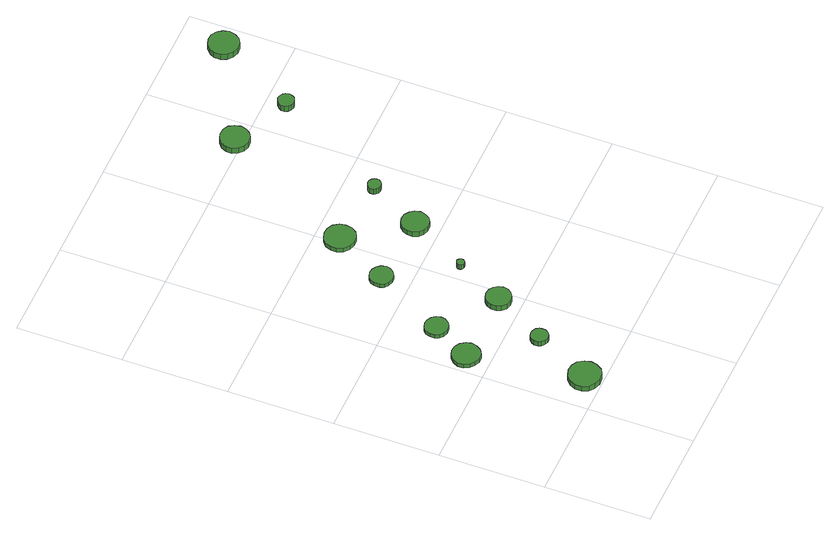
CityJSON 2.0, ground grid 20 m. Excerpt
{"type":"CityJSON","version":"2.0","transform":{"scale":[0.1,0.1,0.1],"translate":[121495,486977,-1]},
"CityObjects":{
"tree1":{"type":"SolitaryVegetationObject","attributes":{"function":"something"},"geometry":[{"type":"MultiSurface","lod":"1","boundaries":[[[0,1,2,3,4,5,6,7,8,9,10,11,12,13,14]],[[15,16,17,18,19,20,21,22,23,24,25,26,27,28,29]],[[0,29,28,1]],[[1,28,27,2]],[[2,27,26,3]],[[3,26,25,4]],[[4,25,24,5]],[[5,24,23,6]],[[6,23,22,7]],[[7,22,21,8]],[[8,21,20,9]],[[9,20,19,10]],[[10,19,18,11]],[[11,18,17,12]],[[12,17,16,13]],[[13,16,15,14]],[[14,15,29,0]]]}]},
"tree2":{"type":"SolitaryVegetationObject","attributes":{"function":"something"},"geometry":[{"type":"MultiSurface","lod":"1","boundaries":[[[30,31,32,33,34,35,36,37,38,39,40,41,42,43,44]],[[45,46,47,48,49,50,51,52,53,54,55,56,57,58,59]],[[30,59,58,31]],[[31,58,57,32]],[[32,57,56,33]],[[33,56,55,34]],[[34,55,54,35]],[[35,54,53,36]],[[36,53,52,37]],[[37,52,51,38]],[[38,51,50,39]],[[39,50,49,40]],[[40,49,48,41]],[[41,48,47,42]],[[42,47,46,43]],[[43,46,45,44]],[[44,45,59,30]]]}]},
"tree3":{"type":"SolitaryVegetationObject","attributes":{"function":"something"},"geometry":[{"type":"MultiSurface","lod":"1","boundaries":[[[60,61,62,63,64,65,66,67,68,69,70,71,72,73,74]],[[75,76,77,78,79,80,81,82,83,84,85,86,87,88,89]],[[60,89,88,61]],[[61,88,87,62]],[[62,87,86,63]],[[63,86,85,64]],[[64,85,84,65]],[[65,84,83,66]],[[66,83,82,67]],[[67,82,81,68]],[[68,81,80,69]],[[69,80,79,70]],[[70,79,78,71]],[[71,78,77,72]],[[72,77,76,73]],[[73,76,75,74]],[[74,75,89,60]]]}]},
"tree4":{"type":"SolitaryVegetationObject","attributes":{"function":"something"},"geometry":[{"type":"MultiSurface","lod":"1","boundaries":[[[90,91,92,93,94,95,96,97,98,99,100,101,102,103,104]],[[105,106,107,108,109,110,111,112,113,114,115,116,117,118,119]],[[90,119,118,91]],[[91,118,117,92]],[[92,117,116,93]],[[93,116,115,94]],[[94,115,114,95]],[[95,114,113,96]],[[96,113,112,97]],[[97,112,111,98]],[[98,111,110,99]],[[99,110,109,100]],[[100,109,108,101]],[[101,108,107,102]],[[102,107,106,103]],[[103,106,105,104]],[[104,105,119,90]]]}]},
"tree5":{"type":"SolitaryVegetationObject","attributes":{"function":"something"},"geometry":[{"type":"MultiSurface","lod":"1","boundaries":[[[120,121,122,123,124,125,126,127,128,129,130,131,132,133,134]],[[135,136,137,138,139,140,141,142,143,144,145,146,147,148,149]],[[120,149,148,121]],[[121,148,147,122]],[[122,147,146,123]],[[123,146,145,124]],[[124,145,144,125]],[[125,144,143,126]],[[126,143,142,127]],[[127,142,141,128]],[[128,141,140,129]],[[129,140,139,130]],[[130,139,138,131]],[[131,138,137,132]],[[132,137,136,133]],[[133,136,135,134]],[[134,135,149,120]]]}]},
"tree6":{"type":"SolitaryVegetationObject","attributes":{"function":"something"},"geometry":[{"type":"MultiSurface","lod":"1","boundaries":[[[150,151,152,153,154,155,156,157,158,159,160,161,162,163,164]],[[165,166,167,168,169,170,171,172,173,174,175,176,177,178,179]],[[150,179,178,151]],[[151,178,177,152]],[[152,177,176,153]],[[153,176,175,154]],[[154,175,174,155]],[[155,174,173,156]],[[156,173,172,157]],[[157,172,171,158]],[[158,171,170,159]],[[159,170,169,160]],[[160,169,168,161]],[[161,168,167,162]],[[162,167,166,163]],[[163,166,165,164]],[[164,165,179,150]]]}]},
"tree7":{"type":"SolitaryVegetationObject","attributes":{"function":"something"},"geometry":[{"type":"MultiSurface","lod":"1","boundaries":[[[180,181,182,183,184,185,186,187,188,189,190,191,192,193,194]],[[195,196,197,198,199,200,201,202,203,204,205,206,207,208,209]],[[180,209,208,181]],[[181,208,207,182]],[[182,207,206,183]],[[183,206,205,184]],[[184,205,204,185]],[[185,204,203,186]],[[186,203,202,187]],[[187,202,201,188]],[[188,201,200,189]],[[189,200,199,190]],[[190,199,198,191]],[[191,198,197,192]],[[192,197,196,193]],[[193,196,195,194]],[[194,195,209,180]]]}]},
"tree8":{"type":"SolitaryVegetationObject","attributes":{"function":"something"},"geometry":[{"type":"MultiSurface","lod":"1","boundaries":[[[210,211,212,213,214,215,216,217,218,219,220,221,222,223,224]],[[225,226,227,228,229,230,231,232,233,234,235,236,237,238,239]],[[210,239,238,211]],[[211,238,237,212]],[[212,237,236,213]],[[213,236,235,214]],[[214,235,234,215]],[[215,234,233,216]],[[216,233,232,217]],[[217,232,231,218]],[[218,231,230,219]],[[219,230,229,220]],[[220,229,228,221]],[[221,228,227,222]],[[222,227,226,223]],[[223,226,225,224]],[[224,225,239,210]]]}]},
"tree9":{"type":"SolitaryVegetationObject","attributes":{"function":"something"},"geometry":[{"type":"MultiSurface","lod":"1","boundaries":[[[240,241,242,243,244,245,246,247,248,249,250,251,252,253,254]],[[255,256,257,258,259,260,261,262,263,264,265,266,267,268,269]],[[240,269,268,241]],[[241,268,267,242]],[[242,267,266,243]],[[243,266,265,244]],[[244,265,264,245]],[[245,264,263,246]],[[246,263,262,247]],[[247,262,261,248]],[[248,261,260,249]],[[249,260,259,250]],[[250,259,258,251]],[[251,258,257,252]],[[252,257,256,253]],[[253,256,255,254]],[[254,255,269,240]]]}]},
"tree10":{"type":"SolitaryVegetationObject","attributes":{"function":"something"},"geometry":[{"type":"MultiSurface","lod":"1","boundaries":[[[270,271,272,273,274,275,276,277,278,279,280,281,282,283,284]],[[285,286,287,288,289,290,291,292,293,294,295,296,297,298,299]],[[270,299,298,271]],[[271,298,297,272]],[[272,297,296,273]],[[273,296,295,274]],[[274,295,294,275]],[[275,294,293,276]],[[276,293,292,277]],[[277,292,291,278]],[[278,291,290,279]],[[279,290,289,280]],[[280,289,288,281]],[[281,288,287,282]],[[282,287,286,283]],[[283,286,285,284]],[[284,285,299,270]]]}]},
"tree11":{"type":"SolitaryVegetationObject","attributes":{"function":"something"},"geometry":[{"type":"MultiSurface","lod":"1","boundaries":[[[300,301,302,303,304,305,306,307,308,309,310,311,312,313,314]],[[315,316,317,318,319,320,321,322,323,324,325,326,327,328,329]],[[300,329,328,301]],[[301,328,327,302]],[[302,327,326,303]],[[303,326,325,304]],[[304,325,324,305]],[[305,324,323,306]],[[306,323,322,307]],[[307,322,321,308]],[[308,321,320,309]],[[309,320,319,310]],[[310,319,318,311]],[[311,318,317,312]],[[312,317,316,313]],[[313,316,315,314]],[[314,315,329,300]]]}]},
"tree12":{"type":"SolitaryVegetationObject","attributes":{"function":"something"},"geometry":[{"type":"MultiSurface","lod":"1","boundaries":[[[330,331,332,333,334,335,336,337,338,339,340,341,342,343,344]],[[345,346,347,348,349,350,351,352,353,354,355,356,357,358,359]],[[330,359,358,331]],[[331,358,357,332]],[[332,357,356,333]],[[333,356,355,334]],[[334,355,354,335]],[[335,354,353,336]],[[336,353,352,337]],[[337,352,351,338]],[[338,351,350,339]],[[339,350,349,340]],[[340,349,348,341]],[[341,348,347,342]],[[342,347,346,343]],[[343,346,345,344]],[[344,345,359,330]]]}]},
"tree13":{"type":"SolitaryVegetationObject","attributes":{"function":"something"},"geometry":[{"type":"MultiSurface","lod":"1","boundaries":[[[360,361,362,363,364,365,366,367,368,369,370,371,372,373,374]],[[375,376,377,378,379,380,381,382,383,384,385,386,387,388,389]],[[360,389,388,361]],[[361,388,387,362]],[[362,387,386,363]],[[363,386,385,364]],[[364,385,384,365]],[[365,384,383,366]],[[366,383,382,367]],[[367,382,381,368]],[[368,381,380,369]],[[369,380,379,370]],[[370,379,378,371]],[[371,378,377,372]],[[372,377,376,373]],[[373,376,375,374]],[[374,375,389,360]]]}]}
},
"vertices":[
[98,34,18],[95,46,18],[88,57,18],[77,63,18],[64,64,18],[52,60,18],[42,52,18],[37,40,18],[37,28,18],[42,16,18],[52,8,18],[64,4,18],[77,5,18],[88,11,18],[95,22,18],[95,22,6],[88,11,6],[77,5,6],[64,4,6],[52,8,6],[42,16,6],[37,28,6],[37,40,6],[42,52,6],[52,60,6],[64,64,6],[77,63,6],[88,57,6],[95,46,6],[98,34,6],
[62,246,15],[59,256,15],[53,265,15],[43,271,15],[32,272,15],[22,269,15],[14,261,15],[9,251,15],[9,240,15],[14,230,15],[22,223,15],[32,219,15],[43,220,15],[53,226,15],[59,235,15],[59,235,6],[53,226,6],[43,220,6],[32,219,6],[22,223,6],[14,230,6],[9,240,6],[9,251,6],[14,261,6],[22,269,6],[32,272,6],[43,271,6],[53,265,6],[59,256,6],[62,246,6],
[139,143,17],[138,149,17],[134,155,17],[128,158,17],[121,159,17],[115,157,17],[110,152,17],[107,146,17],[107,139,17],[110,133,17],[115,129,17],[121,126,17],[128,127,17],[134,131,17],[138,136,17],[138,136,6],[134,131,6],[128,127,6],[121,126,6],[115,129,6],[110,133,6],[107,139,6],[107,146,6],[110,152,6],[115,157,6],[121,159,6],[128,158,6],[134,155,6],[138,149,6],[139,143,6],
[100,319,14],[98,328,14],[92,335,14],[84,340,14],[75,341,14],[66,338,14],[59,332,14],[56,323,14],[56,314,14],[59,306,14],[66,300,14],[75,297,14],[84,298,14],[92,302,14],[98,310,14],[98,310,6],[92,302,6],[84,298,6],[75,297,6],[66,300,6],[59,306,6],[56,314,6],[56,323,6],[59,332,6],[66,338,6],[75,341,6],[84,340,6],[92,335,6],[98,328,6],[100,319,6],
[204,244,18],[202,253,18],[196,261,18],[188,266,18],[178,267,18],[168,264,18],[161,258,18],[157,248,18],[157,239,18],[161,230,18],[168,223,18],[178,220,18],[188,221,18],[196,226,18],[202,234,18],[202,234,6],[196,226,6],[188,221,6],[178,220,6],[168,223,6],[161,230,6],[157,239,6],[157,248,6],[161,258,6],[168,264,6],[178,267,6],[188,266,6],[196,261,6],[202,253,6],[204,244,6],
[175,454,14],[173,463,14],[167,470,14],[159,475,14],[150,476,14],[141,473,14],[134,467,14],[131,459,14],[131,449,14],[134,441,14],[141,435,14],[150,432,14],[159,433,14],[167,438,14],[173,445,14],[173,445,6],[167,438,6],[159,433,6],[150,432,6],[141,435,6],[134,441,6],[131,449,6],[131,459,6],[134,467,6],[141,473,6],[150,476,6],[159,475,6],[167,470,6],[173,463,6],[175,454,6],
[239,337,17],[238,340,17],[236,342,17],[234,344,17],[231,344,17],[228,343,17],[225,341,17],[224,338,17],[224,335,17],[225,332,17],[228,330,17],[231,329,17],[234,329,17],[236,331,17],[238,334,17],[238,334,6],[236,331,6],[234,329,6],[231,329,6],[228,330,6],[225,332,6],[224,335,6],[224,338,6],[225,341,6],[228,343,6],[231,344,6],[234,344,6],[236,342,6],[238,340,6],[239,337,6],
[238,556,15],[236,568,15],[229,578,15],[218,584,15],[206,585,15],[194,581,15],[185,573,15],[180,562,15],[180,550,15],[185,539,15],[194,531,15],[206,527,15],[218,528,15],[229,534,15],[236,544,15],[236,544,6],[229,534,6],[218,528,6],[206,527,6],[194,531,6],[185,539,6],[180,550,6],[180,562,6],[185,573,6],[194,581,6],[206,585,6],[218,584,6],[229,578,6],[236,568,6],[238,556,6],
[316,446,17],[313,457,17],[307,465,17],[298,471,17],[287,472,17],[277,469,17],[269,461,17],[265,452,17],[265,441,17],[269,431,17],[277,424,17],[287,421,17],[298,422,17],[307,427,17],[313,436,17],[313,436,6],[307,427,6],[298,422,6],[287,421,6],[277,424,6],[269,431,6],[265,441,6],[265,452,6],[269,461,6],[277,469,6],[287,472,6],[298,471,6],[307,465,6],[313,457,6],[316,446,6],
[355,545,21],[354,550,21],[351,554,21],[346,557,21],[341,558,21],[336,556,21],[332,553,21],[330,548,21],[330,542,21],[332,538,21],[336,534,21],[341,533,21],[346,533,21],[351,536,21],[354,540,21],[354,540,8],[351,536,8],[346,533,8],[341,533,8],[336,534,8],[332,538,8],[330,542,8],[330,548,8],[332,553,8],[336,556,8],[341,558,8],[346,557,8],[351,554,8],[354,550,8],[355,545,8],
[376,812,27],[373,823,27],[367,833,27],[357,838,27],[345,839,27],[335,836,27],[326,828,27],[321,818,27],[321,806,27],[326,796,27],[335,788,27],[345,785,27],[357,786,27],[367,792,27],[373,801,27],[373,801,14],[367,792,14],[357,786,14],[345,785,14],[335,788,14],[326,796,14],[321,806,14],[321,818,14],[326,828,14],[335,836,14],[345,839,14],[357,838,14],[367,833,14],[373,823,14],[376,812,14],
[480,762,26],[478,769,26],[475,774,26],[469,777,26],[463,778,26],[457,776,26],[452,771,26],[449,766,26],[449,759,26],[452,753,26],[457,749,26],[463,747,26],[469,748,26],[475,751,26],[478,756,26],[478,756,13],[475,751,13],[469,748,13],[463,747,13],[457,749,13],[452,753,13],[449,759,13],[449,766,13],[452,771,13],[457,776,13],[463,778,13],[469,777,13],[475,774,13],[478,769,13],[480,762,13],
[583,918,20],[580,929,20],[573,939,20],[563,945,20],[551,946,20],[540,942,20],[531,934,20],[526,924,20],[526,912,20],[531,901,20],[540,893,20],[551,889,20],[563,890,20],[573,896,20],[580,906,20],[580,906,7],[573,896,7],[563,890,7],[551,889,7],[540,893,7],[531,901,7],[526,912,7],[526,924,7],[531,934,7],[540,942,7],[551,946,7],[563,945,7],[573,939,7],[580,929,7],[583,918,7]
]}
